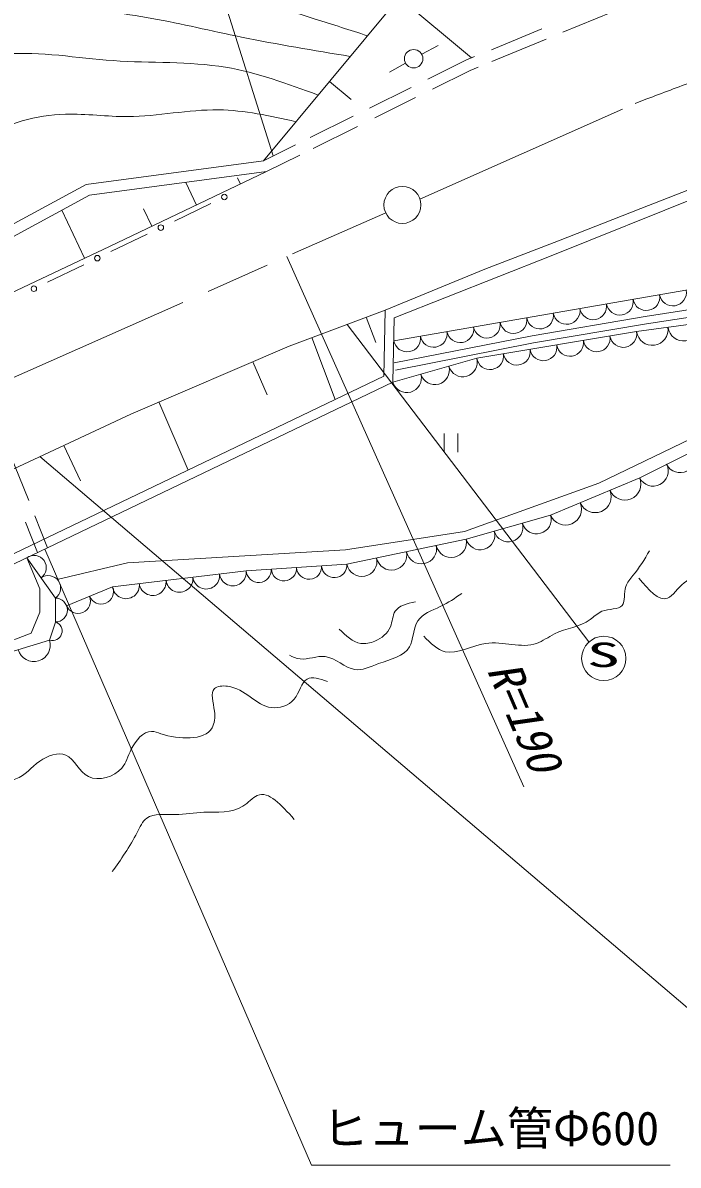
# Model space of a CAD drawing. Units: millimetres, scale not verified. Extents: x 40000 to 680000, y 20000 to 380000.
# Drawn here: x 149851 to 185333, y 248576 to 310428 of the extents above; entities that cross this region are included whole.
import ezdxf
from ezdxf.enums import TextEntityAlignment as Align

# ---------------------------------------------------------------- set-up
doc = ezdxf.new("R2010")
doc.units = ezdxf.units.MM
doc.header["$LTSCALE"] = 1000
doc.linetypes.add('CHAIN', pattern=[18.5, 12, -1.5, 3.5, -1.5])
for name, color, linetype, lineweight in [('M-BGD', 7, 'Continuous', 13), ('M-BMK', 2, 'CHAIN', 13), ('M-BMK-SRVR', 3, 'Continuous', 13), ('M-STR-HTXT', 7, 'Continuous', 13), ('M-STR-STR3', 7, 'Continuous', 13), ('M-STR-STRC', 7, 'Continuous', 13)]:
    doc.layers.add(name, color=color, linetype=linetype, lineweight=lineweight)
doc.styles.add('ＭＳ ゴシック', font='')
doc.styles.get('ＭＳ ゴシック').set_extended_font_data('MS Gothic')

msp = doc.modelspace()

# ---------------------------------------------------------------- linework, layer by layer
at = {"layer": 'M-BGD'}
for p, q in [((162874, 302956), (171418, 313221)), ((174152, 308534), (170233, 311797)), ((179096, 309919), (181738, 311006)), ((175220, 308974), (177948, 310095)), ((175243, 308334), (178187, 309545)), ((171453, 308728), (172333, 309198)), ((170573, 308248), (169703, 307758)), ((171780, 307383), (173831, 308402)), ((173831, 308402), (174312, 308600)), ((174079, 307855), (174503, 308030)), ((172024, 306834), (174079, 307855)), ((167629, 306285), (166457, 307261)), ((168625, 305815), (170880, 306936)), ((168918, 305290), (171112, 306381)), ((165409, 304216), (167738, 305374)), ((165578, 303630), (167969, 304819)), ((162874, 302956), (164608, 303818)), ((163051, 302375), (164851, 303269)), ((153279, 301680), (162874, 302956)), ((153468, 301100), (163051, 302375)), ((154542, 298316), (163051, 302375)), ((161470, 302037), (161632, 301698)), ((183315, 300373), (188260, 302302)), ((130200, 289148), (153279, 301680)), ((158667, 301791), (159253, 300563)), ((130472, 288613), (153468, 301100)), ((158060, 299697), (160024, 300643)), ((178458, 297816), (186636, 301092)), ((151961, 300282), (153193, 297678)), ((156390, 300354), (156839, 299412)), ((178859, 298622), (183315, 300373)), ((154623, 298041), (156587, 298987)), ((136146, 289616), (154542, 298316)), ((174868, 297092), (178859, 298622)), ((169963, 294457), (178458, 297816)), ((151185, 296385), (153150, 297331)), ((169472, 294872), (174868, 297092)), ((183551, 294519), (196513, 296547)), ((169937, 293219), (187209, 296205)), ((183616, 294124), (196568, 296151)), ((164279, 292925), (169472, 294872)), ((168964, 293117), (168449, 294489)), ((169395, 291297), (169472, 294872)), ((169888, 290979), (169963, 294457)), ((177435, 293489), (183551, 294519)), ((192248, 294964), (183083, 293708)), ((177507, 293095), (183616, 294124)), ((166761, 290033), (165504, 293384)), ((169958, 292020), (177435, 293489)), ((183083, 293708), (174430, 292266)), ((155696, 289246), (164279, 292925)), ((170036, 291628), (177507, 293095)), ((163072, 290285), (162303, 292078)), ((174430, 292266), (169888, 290979)), ((147224, 280659), (169395, 291297)), ((147425, 280201), (169888, 290979)), ((158800, 286213), (157220, 289899)), ((144299, 283909), (155696, 289246)), ((183250, 285791), (189083, 288725)), ((172655, 287186), (172655, 288186)), ((173405, 288186), (173405, 287186)), ((181046, 285497), (186022, 287910)), ((150168, 284558), (149129, 287142)), ((152977, 285626), (152076, 287551)), ((178429, 283765), (183250, 285791)), ((173759, 282884), (181046, 285497)), ((150651, 281748), (149990, 283391)), ((151193, 282009), (150496, 283742)), ((173854, 282473), (178429, 283765)), ((167318, 281890), (173759, 282884)), ((167392, 281110), (173854, 282473)), ((151614, 279282), (150064, 281467)), ((150769, 279781), (150064, 281467)), ((155524, 281198), (167318, 281890)), ((151712, 280290), (155524, 281198)), ((161943, 280761), (167392, 281110)), ((154712, 279888), (161943, 280761)), ((150769, 278516), (150769, 279781)), ((152218, 278869), (154712, 279888)), ((151614, 277985), (151614, 279282)), ((150307, 277375), (150769, 278516)), ((151303, 276999), (151614, 277985)), ((147870, 276449), (150307, 277375)), ((147879, 275962), (151303, 276999))]:
    msp.add_line(p, q, dxfattribs=at)
for centre, radius in [((171011, 308485), 500), ((160761, 300998), 150), ((157324, 299342), 150), ((153886, 297686), 150), ((150449, 296031), 150)]:
    msp.add_circle(centre, radius, dxfattribs=at)
for centre, radius, start, end in [((183611, 295583), 730, 189.80638, 9.80638), ((185050, 295832), 730, 189.80638, 9.80638), ((180732, 295085), 730, 189.80638, 9.80638), ((182171, 295334), 730, 189.80638, 9.80638), ((176414, 294339), 730, 189.80638, 9.80638), ((177853, 294588), 730, 189.80638, 9.80638), ((179293, 294837), 730, 189.80638, 9.80638), ((173535, 293841), 730, 189.80638, 9.80638), ((174974, 294090), 730, 189.80638, 9.80638), ((183933, 293824), 857, 187.8041, 7.8041), ((185632, 294057), 857, 187.8041, 7.8041), ((170656, 293344), 730, 189.80638, 9.80638), ((172096, 293593), 730, 189.80638, 9.80638), ((179478, 293107), 731, 189.46232, 9.46232), ((180920, 293347), 731, 189.46232, 9.46232), ((182362, 293588), 731, 189.46232, 9.46232), ((176594, 292626), 731, 189.46232, 9.46232), ((178036, 292866), 731, 189.46232, 9.46232), ((173673, 292051), 787, 195.8126, 15.8126), ((175151, 292386), 731, 189.46232, 9.46232), ((170645, 291194), 787, 195.8126, 15.8126), ((172159, 291622), 787, 195.8126, 15.8126), ((185437, 286891), 816, 206.70212, 26.70212), ((183979, 286158), 816, 206.70212, 26.70212), ((182446, 285453), 871, 202.79652, 22.79652), ((180839, 284778), 871, 202.79652, 22.79652), ((179233, 284103), 871, 202.79652, 22.79652), ((176141, 283119), 792, 195.77195, 15.77195), ((177667, 283550), 792, 195.77195, 15.77195), ((174616, 282688), 792, 195.77195, 15.77195), ((171430, 281962), 826, 191.90427, 11.90427), ((173046, 282302), 826, 191.90427, 11.90427), ((150452, 280921), 670, 305.35055, 125.35055), ((168199, 281281), 826, 191.90427, 11.90427), ((169815, 281621), 826, 191.90427, 11.90427), ((162624, 280805), 682, 183.66779, 3.66779), ((163986, 280892), 682, 183.66779, 3.66779), ((165348, 280979), 682, 183.66779, 3.66779), ((166711, 281067), 682, 183.66779, 3.66779), ((151227, 279828), 670, 305.35055, 125.35055), ((156881, 280150), 728, 186.88643, 6.88643), ((158328, 280324), 728, 186.88643, 6.88643), ((159774, 280499), 728, 186.88643, 6.88643), ((161220, 280674), 728, 186.88643, 6.88643), ((154089, 279633), 673, 202.21259, 22.21259), ((155435, 279975), 728, 186.88643, 6.88643), ((151614, 278634), 648, 270, 90), ((152842, 279124), 673, 202.21259, 22.21259), ((151459, 277492), 517, 252.47443, 72.47443), ((150447, 276740), 894, 196.8584, 16.8584)]:
    msp.add_arc(centre, radius, start, end, dxfattribs=at)
for points, knots in [([(96397, 294959), (97431, 294396), (98465, 293833), (99355, 293025), (100128, 292324), (100793, 291439), (101688, 291034), (102752, 290552), (104142, 290749), (105329, 291205), (106923, 291817), (108151, 292896), (109311, 294049), (111177, 295903), (112866, 297948), (114865, 299624), (116840, 301281), (119116, 302577), (121393, 303848), (123908, 305252), (126425, 306625), (129073, 307688), (131445, 308641), (133923, 309344), (136369, 310121), (139266, 311040), (142118, 312063), (145073, 312809), (146964, 313286), (148897, 313649), (150834, 313705), (153756, 313788), (156685, 313170), (159538, 312425), (161613, 311882), (163649, 311272), (165682, 310633), (166626, 310336), (167569, 310033), (168513, 309730)], [0, 0, 0, 0, 1, 1, 1, 2, 2, 2, 3, 3, 3, 4, 4, 4, 5, 5, 5, 6, 6, 6, 7, 7, 7, 8, 8, 8, 9, 9, 9, 10, 10, 10, 11, 11, 11, 12, 12, 12, 13, 13, 13, 13]), ([(167581, 308611), (165612, 308934), (163643, 309256), (161689, 309657), (160071, 309989), (158464, 310374), (156839, 310667), (155238, 310956), (153620, 311153), (151990, 311223), (150385, 311291), (148769, 311235), (147190, 310970), (145645, 310711), (144137, 310253), (142644, 309758), (140906, 309181), (139189, 308554), (137441, 308040), (135521, 307476), (133564, 307048), (131631, 306474), (129856, 305947), (128102, 305296), (126529, 304352), (125068, 303476), (123764, 302347), (122386, 301321), (120656, 300033), (118811, 298909), (117133, 297583), (115138, 296007), (113381, 294146), (111519, 292367), (110475, 291370), (109398, 290398), (108109, 289753), (107017, 289207), (105774, 288895), (104585, 288844), (103315, 288789), (102107, 289032), (100834, 289867), (99919, 290467), (98971, 291373), (98334, 291117), (97799, 290902), (97483, 289872), (97424, 288957), (97297, 286965), (98395, 285526), (98447, 283956), (98487, 282778), (97938, 281526), (97389, 280274)], [0, 0, 0, 0, 1, 1, 1, 2, 2, 2, 3, 3, 3, 4, 4, 4, 5, 5, 5, 6, 6, 6, 7, 7, 7, 8, 8, 8, 9, 9, 9, 10, 10, 10, 11, 11, 11, 12, 12, 12, 13, 13, 13, 14, 14, 14, 15, 15, 15, 16, 16, 16, 17, 17, 17, 18, 18, 18, 18]), ([(131321, 302885), (133111, 303575), (134901, 304266), (136697, 304916), (138716, 305647), (140743, 306326), (142790, 307066), (144792, 307790), (146813, 308572), (148883, 308739), (150805, 308894), (152768, 308518), (154738, 308381), (156787, 308238), (158843, 308353), (160831, 308022), (162534, 307739), (164186, 307128), (165838, 306518)], [0, 0, 0, 0, 1, 1, 1, 2, 2, 2, 3, 3, 3, 4, 4, 4, 5, 5, 5, 6, 6, 6, 6]), ([(164638, 305076), (163245, 305387), (161851, 305698), (160449, 305716), (158820, 305738), (157178, 305365), (155540, 305354), (154413, 305347), (153288, 305511), (152157, 305480), (151365, 305459), (150570, 305342), (149813, 305118), (148067, 304604), (146518, 303524), (144815, 302898), (143346, 302358), (141762, 302156), (140195, 301942), (138374, 301694), (136577, 301431), (134779, 301093), (132442, 300653), (130104, 300085), (127929, 299128), (126286, 298406), (124736, 297461), (123309, 296367), (122008, 295368), (120810, 294245), (119486, 293287), (117889, 292131), (116110, 291216), (114495, 290101), (113045, 289100), (111727, 287937), (110406, 286703), (109522, 285877), (108638, 285019), (107592, 284526), (106817, 284160), (105954, 283995), (105096, 283676), (104119, 283312), (103149, 282749), (102654, 281924), (102216, 281195), (102149, 280263), (102082, 279331)], [0, 0, 0, 0, 1, 1, 1, 2, 2, 2, 3, 3, 3, 4, 4, 4, 5, 5, 5, 6, 6, 6, 7, 7, 7, 8, 8, 8, 9, 9, 9, 10, 10, 10, 11, 11, 11, 12, 12, 12, 13, 13, 13, 14, 14, 14, 15, 15, 15, 16, 16, 16, 16]), ([(183204, 280366), (183743, 279732), (184283, 279098), (184749, 279272), (185051, 279385), (185323, 279839), (185650, 280108), (185991, 280390), (186392, 280470), (186873, 280495), (187956, 280549), (189440, 280317), (189705, 281074), (189805, 281361), (189730, 281790), (189769, 282168), (189848, 282926), (190388, 283480), (190928, 284035)], [0, 0, 0, 0, 1, 1, 1, 2, 2, 2, 3, 3, 3, 4, 4, 4, 5, 5, 5, 6, 6, 6, 6]), ([(171554, 277212), (171925, 276844), (172296, 276476), (172712, 276375), (173364, 276217), (174126, 276711), (174901, 276826), (175861, 276968), (176840, 276528), (177669, 276826), (177996, 276944), (178300, 277177), (178634, 277341), (179269, 277652), (180014, 277714), (180565, 278113), (180773, 278264), (180954, 278463), (181209, 278564), (181579, 278710), (182106, 278648), (182303, 278885), (182484, 279103), (182387, 279573), (182496, 279915), (182568, 280143), (182732, 280315), (182882, 280495), (183232, 280915), (183508, 281380), (183783, 281846)], [0, 0, 0, 0, 1, 1, 1, 2, 2, 2, 3, 3, 3, 4, 4, 4, 5, 5, 5, 6, 6, 6, 7, 7, 7, 8, 8, 8, 9, 9, 9, 10, 10, 10, 10]), ([(164281, 276182), (164471, 276098), (164662, 276014), (164860, 275989), (165300, 275934), (165774, 276172), (166212, 276118), (166778, 276048), (167283, 275489), (167821, 275410), (168226, 275350), (168650, 275563), (169108, 275732), (169764, 275973), (170488, 276121), (170782, 276633), (171011, 277033), (170977, 277654), (171232, 278049), (171480, 278433), (172001, 278602), (172455, 278821), (172881, 279027), (173247, 279278), (173614, 279529)], [0, 0, 0, 0, 1, 1, 1, 2, 2, 2, 3, 3, 3, 4, 4, 4, 5, 5, 5, 6, 6, 6, 7, 7, 7, 8, 8, 8, 8]), ([(166984, 277598), (167343, 277243), (167703, 276888), (168143, 276826), (168390, 276791), (168663, 276848), (168915, 276955), (169282, 277109), (169607, 277368), (169752, 277727), (169863, 278003), (169869, 278338), (170009, 278564), (170203, 278875), (170653, 278977), (171103, 279079)], [0, 0, 0, 0, 1, 1, 1, 2, 2, 2, 3, 3, 3, 4, 4, 4, 5, 5, 5, 5]), ([(147868, 270776), (148188, 270109), (148509, 269443), (149091, 269424), (149216, 269420), (149352, 269446), (149477, 269488), (149988, 269663), (150287, 270122), (150764, 270454), (151195, 270753), (151771, 270950), (152180, 270776), (152655, 270573), (152905, 269871), (153403, 269617), (153952, 269337), (154802, 269602), (155205, 270068), (155455, 270356), (155534, 270721), (155720, 271097), (155956, 271574), (156366, 272068), (156814, 272063), (156978, 272061), (157146, 271993), (157329, 271934), (158293, 271623), (159678, 271542), (160097, 272256), (160234, 272489), (160267, 272807), (160226, 273157), (160170, 273627), (159979, 274155), (160226, 274380), (160371, 274513), (160668, 274541), (160934, 274509), (161910, 274391), (162454, 273458), (163315, 273350), (163739, 273297), (164239, 273444), (164538, 273801), (164837, 274157), (164935, 274723), (165246, 274895), (165509, 275040), (165925, 274903), (166340, 274766)], [0, 0, 0, 0, 1, 1, 1, 2, 2, 2, 3, 3, 3, 4, 4, 4, 5, 5, 5, 6, 6, 6, 7, 7, 7, 8, 8, 8, 9, 9, 9, 10, 10, 10, 11, 11, 11, 12, 12, 12, 13, 13, 13, 14, 14, 14, 15, 15, 15, 16, 16, 16, 17, 17, 17, 17]), ([(154690, 264468), (155164, 265134), (155637, 265800), (156042, 266592), (156191, 266884), (156332, 267192), (156557, 267364), (156935, 267652), (157552, 267555), (158102, 267557), (158649, 267560), (159129, 267662), (159646, 267686), (160364, 267720), (161154, 267604), (161770, 268008), (162048, 268189), (162290, 268475), (162543, 268587), (163165, 268862), (163852, 268081), (164538, 267300)], [0, 0, 0, 0, 1, 1, 1, 2, 2, 2, 3, 3, 3, 4, 4, 4, 5, 5, 5, 6, 6, 6, 7, 7, 7, 7])]:
    msp.add_open_spline(points, degree=3, knots=knots, dxfattribs=at)
at = {"layer": 'M-BMK'}
for p, q in [((171352, 300873), (182998, 306068)), ((79865, 260497), (169496, 300140))]:
    msp.add_line(p, q, dxfattribs=at)
msp.add_open_spline([(182998, 306068), (186397, 307350), (189796, 308631), (193234, 309799), (196893, 311042), (200596, 312157), (204312, 313230), (207820, 314243), (211340, 315219), (214899, 316024), (217337, 316575), (219792, 317047), (222252, 317494), (224763, 317951), (227277, 318383), (229800, 318769), (232844, 319234), (235900, 319632), (238966, 319896), (241754, 320137), (244550, 320267), (247348, 320386), (250582, 320525), (253818, 320650), (257053, 320631), (260139, 320614), (263225, 320467), (266310, 320319)], degree=3, knots=[0, 0, 0, 0, 1, 1, 1, 2, 2, 2, 3, 3, 3, 4, 4, 4, 5, 5, 5, 6, 6, 6, 7, 7, 7, 8, 8, 8, 9, 9, 9, 9], dxfattribs=at)
at = {"layer": 'M-BMK-SRVR'}
msp.add_circle((170400, 300567), 1000, dxfattribs=at)
at = {"layer": 'M-STR-HTXT'}
msp.add_line((164152, 297776), (176971, 269052), dxfattribs=at)
at = {"layer": 'M-STR-STR3'}
for p, q in [((151042, 281936), (165479, 248576)), ((165479, 248576), (184896, 248576))]:
    msp.add_line(p, q, dxfattribs=at)
at = {"layer": 'M-STR-STRC'}
for p, q in [((156817, 324180), (163406, 303221)), ((180498, 276903), (167403, 294096)), ((191356, 252382), (150777, 286943))]:
    msp.add_line(p, q, dxfattribs=at)
msp.add_circle((181306, 276016), 1200, dxfattribs=at)

# ---------------------------------------------------------------- texts
at = {"layer": 'M-STR-HTXT', "style": 'ＭＳ ゴシック', "oblique": 15}
msp.add_text('R=190', height=1833, rotation=293.155, dxfattribs=at).set_placement((174450, 275181), align=Align.BOTTOM_LEFT)
at = {"layer": 'M-STR-STR3', "style": 'ＭＳ ゴシック'}
msp.add_text('ヒューム管Φ600', height=1833, dxfattribs=at).set_placement((166059, 249109), align=Align.BOTTOM_LEFT)
at = {"layer": 'M-STR-STRC', "style": 'ＭＳ ゴシック', "width": 2}
msp.add_text('S', height=1320, dxfattribs=at).set_placement((180387, 275153), align=Align.BOTTOM_LEFT)

doc.saveas('drawing.dxf')
